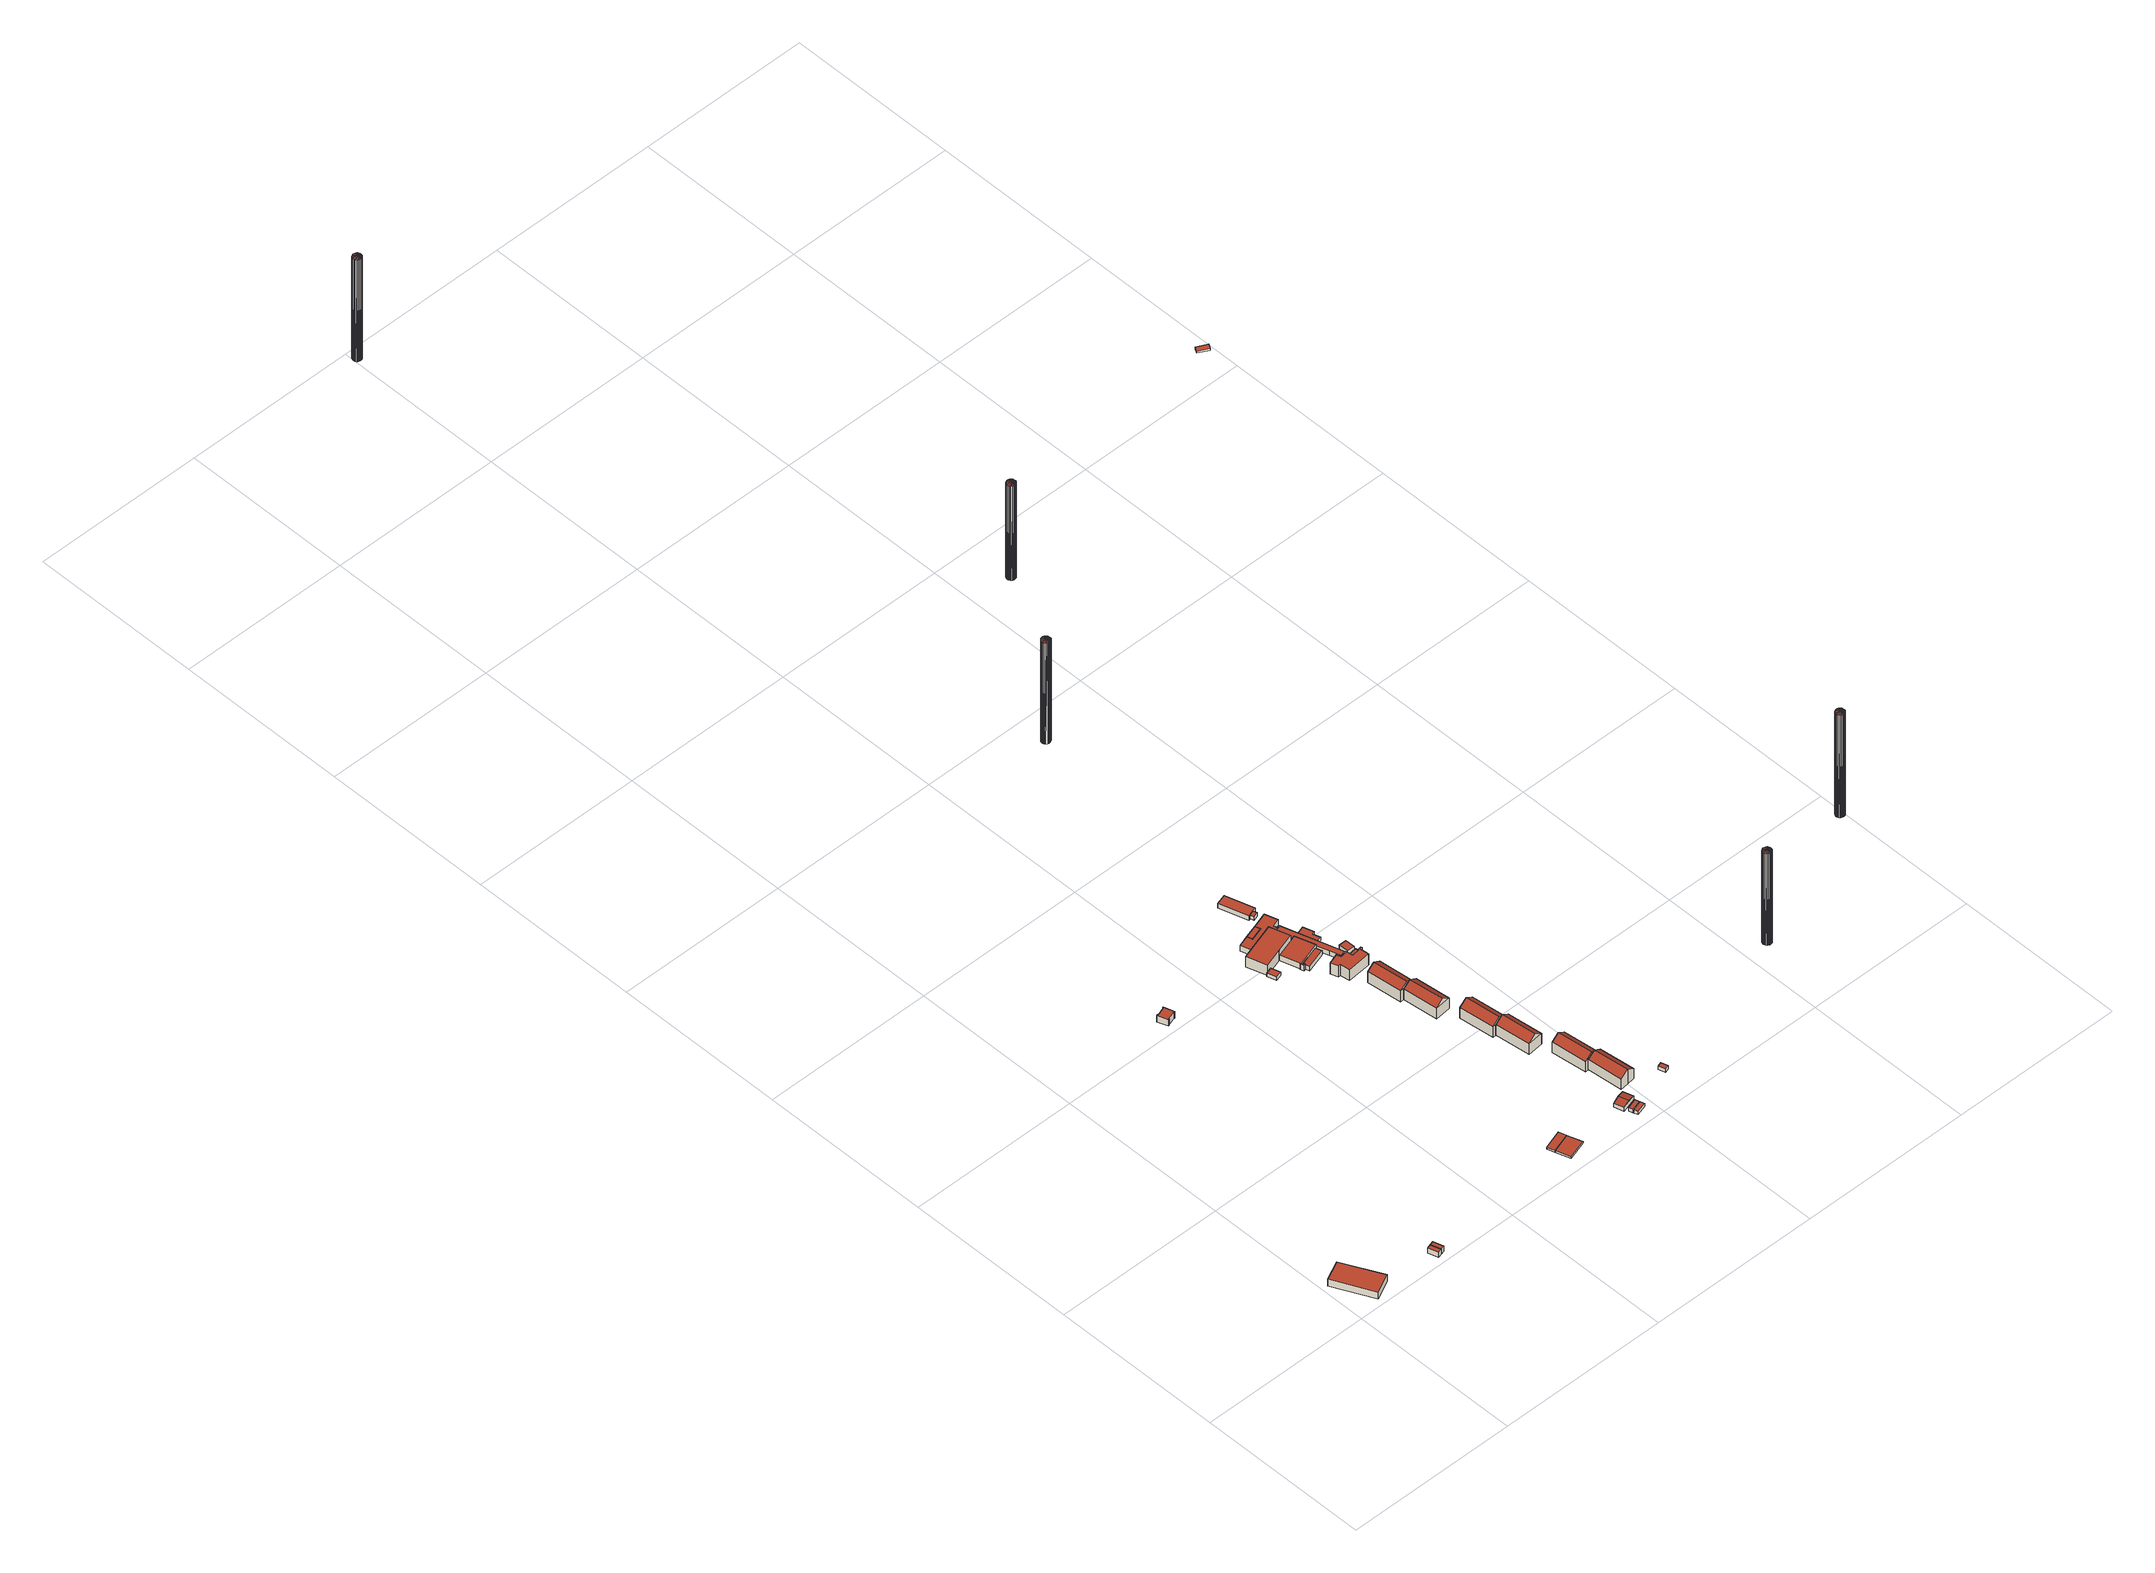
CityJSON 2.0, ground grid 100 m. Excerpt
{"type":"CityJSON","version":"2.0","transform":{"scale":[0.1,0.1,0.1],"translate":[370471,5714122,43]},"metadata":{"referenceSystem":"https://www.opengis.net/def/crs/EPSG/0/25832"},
"CityObjects":{
"building1":{"type":"Building","attributes":{"Geometrietyp2DReferenz":"3000","Gemeindeschluessel":"05513000","function":"31001_2623","roofType":"1000","measuredHeight":4.61},"address":[{"country":"Germany","locality":"Gelsenkirchen","thoroughfareNumber":"30","thoroughfareName":"Wiedehopfstraße"}],"geometry":[{"type":"Solid","lod":"2","boundaries":[[[[0,1,2,3]],[[4,5,1,0]],[[6,7,5,4]],[[3,2,7,6]],[[4,0,3,6]],[[1,5,7,2]]]],"semantics":{"surfaces":[{"type":"WallSurface"},{"type":"RoofSurface"},{"type":"GroundSurface"}],"values":[[0,0,0,0,1,2]]}}]},
"building2":{"type":"Building","attributes":{"Geometrietyp2DReferenz":"3000","Gemeindeschluessel":"05513000","function":"31001_2623","roofType":"1000","measuredHeight":3.5},"address":[{"country":"Germany","locality":"Gelsenkirchen","thoroughfareNumber":"30","thoroughfareName":"Wiedehopfstraße"}],"geometry":[{"type":"Solid","lod":"2","boundaries":[[[[8,9,10,11]],[[12,13,9,8]],[[14,15,13,12]],[[11,10,15,14]],[[12,8,11,14]],[[9,13,15,10]]]],"semantics":{"surfaces":[{"type":"WallSurface"},{"type":"RoofSurface"},{"type":"GroundSurface"}],"values":[[0,0,0,0,1,2]]}}]},
"building3":{"type":"Building","attributes":{"Geometrietyp2DReferenz":"3000","Gemeindeschluessel":"05513000","function":"31001_2623","roofType":"1000","measuredHeight":3.66},"address":[{"country":"Germany","locality":"Gelsenkirchen","thoroughfareNumber":"30","thoroughfareName":"Wiedehopfstraße"}],"geometry":[{"type":"Solid","lod":"2","boundaries":[[[[16,17,18,19]],[[8,20,17,16]],[[11,21,20,8]],[[19,18,21,11]],[[8,16,19,11]],[[17,20,21,18]]]],"semantics":{"surfaces":[{"type":"WallSurface"},{"type":"RoofSurface"},{"type":"GroundSurface"}],"values":[[0,0,0,0,1,2]]}}]},
"building4":{"type":"Building","attributes":{"Geometrietyp2DReferenz":"3000","Gemeindeschluessel":"05513000","function":"31001_2523","roofType":"1000","measuredHeight":4.28},"address":[{"country":"Germany","locality":"Gelsenkirchen","thoroughfareNumber":"30","thoroughfareName":"Wiedehopfstraße"}],"geometry":[{"type":"Solid","lod":"2","boundaries":[[[[22,23,24,25]],[[26,27,23,22]],[[28,29,27,26]],[[30,31,29,28]],[[32,33,31,30]],[[34,35,33,32]],[[36,37,35,34]],[[38,39,37,36]],[[40,41,39,38]],[[42,43,41,40]],[[44,45,43,42]],[[46,47,45,44]],[[25,24,47,46]],[[44,42,40,38,36,34,32,30,28,26,22,25,46]],[[23,27,29,31,33,35,37,39,41,43,45,47,24]]]],"semantics":{"surfaces":[{"type":"WallSurface"},{"type":"RoofSurface"},{"type":"GroundSurface"}],"values":[[0,0,0,0,0,0,0,0,0,0,0,0,0,1,2]]}}]},
"building5":{"type":"Building","attributes":{"Geometrietyp2DReferenz":"3000","Gemeindeschluessel":"05513000","function":"51009_1610","roofType":"9999","measuredHeight":1.16},"geometry":[{"type":"Solid","lod":"2","boundaries":[[[[48,49,50,51]],[[49,52,53,50]],[[48,54,52,49]],[[51,55,54,48]],[[50,53,55,51]],[[52,54,55,53]]]],"semantics":{"surfaces":[{"type":"RoofSurface"},{"type":"WallSurface"},{"type":"GroundSurface"}],"values":[[0,1,1,1,1,2]]}}]},
"building6":{"type":"Building","attributes":{"Geometrietyp2DReferenz":"3000","Gemeindeschluessel":"05513000","function":"31001_2520","roofType":"1000","measuredHeight":1.16},"address":[{"country":"Germany","locality":"Gelsenkirchen","thoroughfareNumber":"30","thoroughfareName":"Wiedehopfstraße"}],"geometry":[{"type":"Solid","lod":"2","boundaries":[[[[56,57,52,49]],[[58,59,57,56]],[[48,54,59,58]],[[49,52,54,48]],[[58,56,49,48]],[[57,59,54,52]]]],"semantics":{"surfaces":[{"type":"WallSurface"},{"type":"RoofSurface"},{"type":"GroundSurface"}],"values":[[0,0,0,0,1,2]]}}]},
"building7":{"type":"Building","attributes":{"Geometrietyp2DReferenz":"3000","Gemeindeschluessel":"05513000","function":"51009_1610","roofType":"1000","measuredHeight":2.36},"geometry":[{"type":"Solid","lod":"2","boundaries":[[[[60,61,62,63]],[[64,65,61,60]],[[66,67,65,64]],[[63,62,67,66]],[[64,60,63,66]],[[61,65,67,62]]]],"semantics":{"surfaces":[{"type":"WallSurface"},{"type":"RoofSurface"},{"type":"GroundSurface"}],"values":[[0,0,0,0,1,2]]}}]},
"building8":{"type":"Building","attributes":{"Geometrietyp2DReferenz":"3000","Gemeindeschluessel":"05513000","function":"31001_2463","roofType":"1000","measuredHeight":2.21,"storeysAboveGround":1},"address":[{"country":"Germany","locality":"Gelsenkirchen","thoroughfareNumber":"31","thoroughfareName":"Wiedehopfstraße"}],"geometry":[{"type":"Solid","lod":"2","boundaries":[[[[68,69,70,71]],[[72,73,69,68]],[[74,75,73,72]],[[71,70,75,74]],[[72,68,71,74]],[[69,73,75,70]]]],"semantics":{"surfaces":[{"type":"WallSurface"},{"type":"RoofSurface"},{"type":"GroundSurface"}],"values":[[0,0,0,0,1,2]]}}]},
"building9":{"type":"Building","attributes":{"Geometrietyp2DReferenz":"3000","Gemeindeschluessel":"05513000","function":"31001_2463","roofType":"1000","measuredHeight":2.26,"storeysAboveGround":1},"address":[{"country":"Germany","locality":"Gelsenkirchen","thoroughfareNumber":"31","thoroughfareName":"Wiedehopfstraße"}],"geometry":[{"type":"Solid","lod":"2","boundaries":[[[[76,77,69,68]],[[78,79,77,76]],[[72,73,79,78]],[[68,69,73,72]],[[78,76,68,72]],[[77,79,73,69]]]],"semantics":{"surfaces":[{"type":"WallSurface"},{"type":"RoofSurface"},{"type":"GroundSurface"}],"values":[[0,0,0,0,1,2]]}}]},
"building10":{"type":"Building","attributes":{"Geometrietyp2DReferenz":"3000","Gemeindeschluessel":"05513000","function":"31001_2463","roofType":"3100","measuredHeight":3.28,"storeysAboveGround":1},"address":[{"country":"Germany","locality":"Gelsenkirchen","thoroughfareNumber":"29","thoroughfareName":"Wiedehopfstraße"}],"geometry":[{"type":"Solid","lod":"2","boundaries":[[[[80,81,82,83]],[[84,85,81,80]],[[86,87,85,84]],[[83,82,87,86]],[[80,88,84]],[[86,89,83]],[[83,89,88,80]],[[84,88,89,86]],[[81,85,87,82]]]],"semantics":{"surfaces":[{"type":"WallSurface"},{"type":"RoofSurface"},{"type":"GroundSurface"}],"values":[[0,0,0,0,0,0,1,1,2]]}}]},
"building11":{"type":"Building","attributes":{"Geometrietyp2DReferenz":"3000","Gemeindeschluessel":"05513000","function":"31001_1120","roofType":"1000","measuredHeight":6.97,"storeysAboveGround":2},"address":[{"country":"Germany","locality":"Gelsenkirchen","thoroughfareNumber":"17","thoroughfareName":"Wiedehopfstraße"}],"geometry":[{"type":"Solid","lod":"2","boundaries":[[[[90,91,92,93]],[[94,95,91,90]],[[96,97,95,94]],[[98,99,97,96]],[[100,101,99,98]],[[102,103,101,100]],[[93,92,103,102]],[[100,98,96,94,90,93,102]],[[91,95,97,99,101,103,92]]]],"semantics":{"surfaces":[{"type":"WallSurface"},{"type":"RoofSurface"},{"type":"GroundSurface"}],"values":[[0,0,0,0,0,0,0,1,2]]}}]},
"building12":{"type":"Building","attributes":{"Geometrietyp2DReferenz":"3000","Gemeindeschluessel":"05513000","function":"31001_2081","roofType":"1000","measuredHeight":3.67},"address":[{"country":"Germany","locality":"Gelsenkirchen","thoroughfareNumber":"17","thoroughfareName":"Wiedehopfstraße"}],"geometry":[{"type":"Solid","lod":"2","boundaries":[[[[104,105,106,107]],[[108,109,105,104]],[[110,111,109,108]],[[112,113,111,110]],[[114,115,113,112]],[[116,117,115,114]],[[118,119,117,116]],[[120,121,119,118]],[[122,123,121,120]],[[124,125,123,122]],[[107,106,125,124]],[[122,120,118,116,114,112,110,108,104,107,124]],[[105,109,111,113,115,117,119,121,123,125,106]]]],"semantics":{"surfaces":[{"type":"WallSurface"},{"type":"RoofSurface"},{"type":"GroundSurface"}],"values":[[0,0,0,0,0,0,0,0,0,0,0,1,2]]}}]},
"building13":{"type":"Building","attributes":{"Geometrietyp2DReferenz":"3000","Gemeindeschluessel":"05513000","function":"51009_1610","roofType":"1000","measuredHeight":2.83},"geometry":[{"type":"Solid","lod":"2","boundaries":[[[[126,127,128,129]],[[130,131,127,126]],[[132,133,131,130]],[[129,128,133,132]],[[130,126,129,132]],[[127,131,133,128]]]],"semantics":{"surfaces":[{"type":"WallSurface"},{"type":"RoofSurface"},{"type":"GroundSurface"}],"values":[[0,0,0,0,1,2]]}}]},
"building14":{"type":"Building","attributes":{"Geometrietyp2DReferenz":"3000","Gemeindeschluessel":"05513000","function":"51009_1610","roofType":"1000","measuredHeight":3.85},"geometry":[{"type":"Solid","lod":"2","boundaries":[[[[134,135,136,137]],[[138,139,135,134]],[[140,141,139,138]],[[137,136,141,140]],[[138,134,137,140]],[[135,139,141,136]]]],"semantics":{"surfaces":[{"type":"WallSurface"},{"type":"RoofSurface"},{"type":"GroundSurface"}],"values":[[0,0,0,0,1,2]]}}]},
"building15":{"type":"Building","attributes":{"Geometrietyp2DReferenz":"3000","Gemeindeschluessel":"05513000","function":"31001_2081","roofType":"1000","measuredHeight":3.82},"address":[{"country":"Germany","locality":"Gelsenkirchen","thoroughfareNumber":"17","thoroughfareName":"Wiedehopfstraße"}],"geometry":[{"type":"Solid","lod":"2","boundaries":[[[[142,143,144,140]],[[145,146,143,142]],[[147,148,146,145]],[[149,150,148,147]],[[151,152,150,149]],[[153,154,152,151]],[[155,156,154,153]],[[157,158,156,155]],[[159,160,158,157]],[[161,162,160,159]],[[163,164,162,161]],[[140,144,164,163]],[[161,159,157,155,153,151,149,147,145,142,140,163]],[[143,146,148,150,152,154,156,158,160,162,164,144]]]],"semantics":{"surfaces":[{"type":"WallSurface"},{"type":"RoofSurface"},{"type":"GroundSurface"}],"values":[[0,0,0,0,0,0,0,0,0,0,0,0,1,2]]}}]},
"building16":{"type":"Building","attributes":{"Geometrietyp2DReferenz":"3000","Gemeindeschluessel":"05513000","function":"31001_1010","roofType":"3100","measuredHeight":10.17,"storeysAboveGround":2},"address":[{"country":"Germany","locality":"Gelsenkirchen","thoroughfareNumber":"21","thoroughfareName":"Wiedehopfstraße"}],"geometry":[{"type":"Solid","lod":"2","boundaries":[[[[165,166,167,168]],[[169,170,166,165]],[[171,172,170,169]],[[168,167,172,171]],[[165,173,169]],[[171,174,168]],[[168,174,173,165]],[[169,173,174,171]],[[166,170,172,167]]]],"semantics":{"surfaces":[{"type":"WallSurface"},{"type":"RoofSurface"},{"type":"GroundSurface"}],"values":[[0,0,0,0,0,0,1,1,2]]}}]},
"building17":{"type":"Building","attributes":{"Geometrietyp2DReferenz":"3000","Gemeindeschluessel":"05513000","function":"31001_1010","roofType":"3100","measuredHeight":10.19,"storeysAboveGround":2},"address":[{"country":"Germany","locality":"Gelsenkirchen","thoroughfareNumber":"25","thoroughfareName":"Wiedehopfstraße"}],"geometry":[{"type":"Solid","lod":"2","boundaries":[[[[175,176,177,178]],[[179,180,176,175]],[[181,182,180,179]],[[178,177,182,181]],[[175,183,179]],[[181,184,178]],[[178,184,183,175]],[[179,183,184,181]],[[176,180,182,177]]]],"semantics":{"surfaces":[{"type":"WallSurface"},{"type":"RoofSurface"},{"type":"GroundSurface"}],"values":[[0,0,0,0,0,0,1,1,2]]}}]},
"building18":{"type":"Building","attributes":{"Geometrietyp2DReferenz":"3000","Gemeindeschluessel":"05513000","function":"31001_1010","roofType":"3100","measuredHeight":9.7,"storeysAboveGround":2},"address":[{"country":"Germany","locality":"Gelsenkirchen","thoroughfareNumber":"29","thoroughfareName":"Wiedehopfstraße"}],"geometry":[{"type":"Solid","lod":"2","boundaries":[[[[185,186,187,188]],[[189,190,186,185]],[[191,192,190,189]],[[193,194,192,191]],[[195,196,194,193]],[[197,198,196,195]],[[188,187,198,197]],[[189,185,188,191]],[[197,195,193,191,188]],[[186,190,192,194,196,198,187]]]],"semantics":{"surfaces":[{"type":"WallSurface"},{"type":"RoofSurface"},{"type":"GroundSurface"}],"values":[[0,0,0,0,0,0,0,1,1,2]]}}]},
"building19":{"type":"Building","attributes":{"Geometrietyp2DReferenz":"3000","Gemeindeschluessel":"05513000","function":"31001_1010","roofType":"3100","measuredHeight":10.22,"storeysAboveGround":2},"address":[{"country":"Germany","locality":"Gelsenkirchen","thoroughfareNumber":"19","thoroughfareName":"Wiedehopfstraße"}],"geometry":[{"type":"Solid","lod":"2","boundaries":[[[[199,200,201,202]],[[203,204,200,199]],[[205,206,204,203]],[[202,201,206,205]],[[199,207,203]],[[205,208,202]],[[202,208,207,199]],[[203,207,208,205]],[[200,204,206,201]]]],"semantics":{"surfaces":[{"type":"WallSurface"},{"type":"RoofSurface"},{"type":"GroundSurface"}],"values":[[0,0,0,0,0,0,1,1,2]]}}]},
"building20":{"type":"Building","attributes":{"Gemeindeschluessel":"05513000","Geometrietyp2DReferenz":"3000","function":"31001_1010"},"address":[{"country":"Germany","locality":"Gelsenkirchen","thoroughfareNumber":"17a","thoroughfareName":"Wiedehopfstraße"}],"children":["building20-1","building20-2"]},
"building20-1":{"type":"BuildingPart","attributes":{"roofType":"1000","measuredHeight":7.43,"storeysAboveGround":2},"parents":["building20"],"geometry":[{"type":"MultiSurface","lod":"2","boundaries":[[[209,210,211,212]],[[213,214,210,209]],[[215,216,214,213]],[[217,218,216,215]],[[219,220,218,217]],[[221,222,223,224]],[[225,226,222,221]],[[227,228,226,225]],[[229,230,228,227]],[[212,211,230,229]],[[227,225,221,224,231,232,233,219,217,215,213,209,212,229]],[[210,214,216,218,220,234,235,236,223,222,226,228,230,211]],[[237,238,234,220]],[[219,233,239,240]],[[240,239,238,237]],[[238,241,235,234]],[[233,232,242,239]],[[239,242,241,238]],[[241,243,236,235]],[[232,231,244,242]],[[243,241,242,244]],[[243,245,223,236]],[[231,224,246,244]],[[244,246,245,243]]],"semantics":{"surfaces":[{"type":"WallSurface"},{"type":"RoofSurface"},{"type":"GroundSurface"},{"type":"ClosureSurface"}],"values":[0,0,0,0,0,0,0,0,0,0,1,2,0,0,3,0,0,3,0,0,3,0,0,3]}}]},
"building20-2":{"type":"BuildingPart","attributes":{"roofType":"1000","measuredHeight":4.11,"storeysAboveGround":2},"address":[{"country":"Germany","locality":"Gelsenkirchen","thoroughfareNumber":"17a","thoroughfareName":"Wiedehopfstraße"}],"parents":["building20"],"geometry":[{"type":"Solid","lod":"2","boundaries":[[[[246,245,247,248]],[[248,247,237,240]],[[239,242,244,246,248,240]],[[245,243,241,238,237,247]],[[246,244,243,245]],[[244,242,241,243]],[[242,239,238,241]],[[239,240,237,238]]]],"semantics":{"surfaces":[{"type":"WallSurface"},{"type":"RoofSurface"},{"type":"GroundSurface"},{"type":"ClosureSurface"}],"values":[[0,0,1,2,3,3,3,3]]}}]},
"building21":{"type":"Building","attributes":{"Geometrietyp2DReferenz":"3000","Gemeindeschluessel":"05513000","function":"31001_1010","roofType":"3100","measuredHeight":10.19,"storeysAboveGround":2},"address":[{"country":"Germany","locality":"Gelsenkirchen","thoroughfareNumber":"23","thoroughfareName":"Wiedehopfstraße"}],"geometry":[{"type":"Solid","lod":"2","boundaries":[[[[249,250,251,252]],[[253,254,250,249]],[[255,256,254,253]],[[252,251,256,255]],[[249,257,253]],[[255,258,252]],[[252,258,257,249]],[[253,257,258,255]],[[250,254,256,251]]]],"semantics":{"surfaces":[{"type":"WallSurface"},{"type":"RoofSurface"},{"type":"GroundSurface"}],"values":[[0,0,0,0,0,0,1,1,2]]}}]},
"building22":{"type":"Building","attributes":{"Geometrietyp2DReferenz":"3000","Gemeindeschluessel":"05513000","function":"31001_1010","roofType":"3100","measuredHeight":9.9,"storeysAboveGround":2},"address":[{"country":"Germany","locality":"Gelsenkirchen","thoroughfareNumber":"27","thoroughfareName":"Wiedehopfstraße"}],"geometry":[{"type":"Solid","lod":"2","boundaries":[[[[259,260,261,262]],[[263,264,260,259]],[[265,266,264,263]],[[267,268,266,265]],[[269,270,268,267]],[[271,272,270,269]],[[262,261,272,271]],[[265,263,259,262,267]],[[271,269,267,262]],[[260,264,266,268,270,272,261]]]],"semantics":{"surfaces":[{"type":"WallSurface"},{"type":"RoofSurface"},{"type":"GroundSurface"}],"values":[[0,0,0,0,0,0,0,1,1,2]]}}]},
"building23":{"type":"Building","attributes":{"Geometrietyp2DReferenz":"3000","Gemeindeschluessel":"05513000","function":"31001_2093","roofType":"1000","measuredHeight":3.02},"address":[{"country":"Germany","locality":"Gelsenkirchen","thoroughfareNumber":"17","thoroughfareName":"Wiedehopfstraße"}],"geometry":[{"type":"Solid","lod":"2","boundaries":[[[[273,274,275,276]],[[277,278,274,273]],[[279,280,278,277]],[[281,282,280,279]],[[283,284,282,281]],[[285,286,284,283]],[[287,97,286,285]],[[288,95,97,287]],[[276,275,95,288]],[[287,285,283,281,279,277,273,276,288]],[[274,278,280,282,284,286,97,95,275]]]],"semantics":{"surfaces":[{"type":"WallSurface"},{"type":"RoofSurface"},{"type":"GroundSurface"}],"values":[[0,0,0,0,0,0,0,0,0,1,2]]}}]},
"building24":{"type":"Building","attributes":{"Geometrietyp2DReferenz":"3000","Gemeindeschluessel":"05513000","function":"31001_2140","roofType":"1000","measuredHeight":2.5},"address":[{"country":"Germany","locality":"Gelsenkirchen","thoroughfareNumber":"17","thoroughfareName":"Wiedehopfstraße"}],"geometry":[{"type":"Solid","lod":"2","boundaries":[[[[289,290,291,292]],[[293,294,290,289]],[[295,296,294,293]],[[292,291,296,295]],[[293,289,292,295]],[[290,294,296,291]]]],"semantics":{"surfaces":[{"type":"WallSurface"},{"type":"RoofSurface"},{"type":"GroundSurface"}],"values":[[0,0,0,0,1,2]]}}]},
"building25":{"type":"Building","attributes":{"Geometrietyp2DReferenz":"3000","Gemeindeschluessel":"05513000","function":"51009_1610","roofType":"1000","measuredHeight":2.44},"geometry":[{"type":"Solid","lod":"2","boundaries":[[[[297,298,299,300]],[[301,302,298,297]],[[303,304,302,301]],[[305,306,304,303]],[[307,308,306,305]],[[300,299,308,307]],[[305,303,301,297,300,307]],[[298,302,304,306,308,299]]]],"semantics":{"surfaces":[{"type":"WallSurface"},{"type":"RoofSurface"},{"type":"GroundSurface"}],"values":[[0,0,0,0,0,0,1,2]]}}]},
"building26":{"type":"Building","attributes":{"Geometrietyp2DReferenz":"3000","Gemeindeschluessel":"05513000","function":"31001_2463","roofType":"1000","measuredHeight":3.2},"address":[{"country":"Germany","locality":"Gelsenkirchen","thoroughfareNumber":"17","thoroughfareName":"Wiedehopfstraße"}],"geometry":[{"type":"Solid","lod":"2","boundaries":[[[[309,310,311,312]],[[292,313,310,309]],[[295,314,313,292]],[[315,316,314,295]],[[317,318,316,315]],[[312,311,318,317]],[[315,295,292,309,312,317]],[[310,313,314,316,318,311]]]],"semantics":{"surfaces":[{"type":"WallSurface"},{"type":"RoofSurface"},{"type":"GroundSurface"}],"values":[[0,0,0,0,0,0,1,2]]}}]},
"building27":{"type":"Building","attributes":{"Geometrietyp2DReferenz":"3000","Gemeindeschluessel":"05513000","function":"51009_1610","roofType":"1000","measuredHeight":2.52},"geometry":[{"type":"Solid","lod":"2","boundaries":[[[[319,320,321,322]],[[323,324,320,319]],[[325,326,324,323]],[[322,321,326,325]],[[323,319,322,325]],[[320,324,326,321]]]],"semantics":{"surfaces":[{"type":"WallSurface"},{"type":"RoofSurface"},{"type":"GroundSurface"}],"values":[[0,0,0,0,1,2]]}}]},
"building28":{"type":"Building","attributes":{"Geometrietyp2DReferenz":"3000","Gemeindeschluessel":"05513000","function":"31001_1313","roofType":"1000","measuredHeight":2.38,"storeysAboveGround":1},"address":[{"country":"Germany","locality":"Gelsenkirchen","thoroughfareNumber":"31","thoroughfareName":"Wiedehopfstraße"}],"geometry":[{"type":"Solid","lod":"2","boundaries":[[[[327,328,329,330]],[[331,332,328,327]],[[333,334,332,331]],[[330,329,334,333]],[[331,327,330,333]],[[328,332,334,329]]]],"semantics":{"surfaces":[{"type":"WallSurface"},{"type":"RoofSurface"},{"type":"GroundSurface"}],"values":[[0,0,0,0,1,2]]}}]},
"building29":{"type":"Building","attributes":{"Geometrietyp2DReferenz":"1000","Gemeindeschluessel":"05513000","function":"51002_1251","roofType":"1000","measuredHeight":68.11},"geometry":[{"type":"Solid","lod":"2","boundaries":[[[[335,336,337]],[[338,339,340]],[[339,335,340]],[[341,342,338]],[[342,339,338]],[[343,344,341]],[[344,342,341]],[[345,346,343]],[[346,344,343]],[[347,348,345]],[[348,346,345]],[[349,350,347]],[[350,348,347]],[[351,352,349]],[[352,350,349]],[[353,354,351]],[[354,352,351]],[[355,356,353]],[[356,354,353]],[[357,358,355]],[[358,356,355]],[[359,360,357]],[[360,358,357]],[[361,362,359]],[[362,360,359]],[[363,364,361]],[[364,362,361]],[[365,366,363]],[[366,364,363]],[[367,368,365]],[[368,366,365]],[[369,370,367]],[[370,368,367]],[[371,372,369]],[[372,370,369]],[[373,374,371]],[[374,372,371]],[[337,336,373]],[[336,374,373]],[[340,335,337]],[[358,360,356]],[[360,362,356]],[[362,364,356]],[[364,366,356]],[[366,368,356]],[[368,370,356]],[[370,372,356]],[[372,374,356]],[[374,336,356]],[[336,335,356]],[[335,339,356]],[[339,342,356]],[[342,344,356]],[[344,346,356]],[[346,348,356]],[[348,350,356]],[[350,352,356]],[[352,354,356]],[[359,357,361]],[[357,355,361]],[[355,353,361]],[[353,351,361]],[[351,349,361]],[[349,347,361]],[[347,345,361]],[[345,343,361]],[[343,341,361]],[[341,338,361]],[[338,340,361]],[[340,337,361]],[[337,373,361]],[[373,371,361]],[[371,369,361]],[[369,367,361]],[[367,365,361]],[[365,363,361]]]],"semantics":{"surfaces":[{"type":"WallSurface"},{"type":"GroundSurface"},{"type":"RoofSurface"}],"values":[[0,0,0,0,0,0,0,0,0,0,0,0,0,0,0,0,0,0,0,0,0,0,0,0,0,0,0,0,0,0,0,0,0,0,0,0,0,0,0,0,1,1,1,1,1,1,1,1,1,1,1,1,1,1,1,1,1,1,2,2,2,2,2,2,2,2,2,2,2,2,2,2,2,2,2,2]]}}]},
"building30":{"type":"Building","attributes":{"Geometrietyp2DReferenz":"1000","Gemeindeschluessel":"05513000","function":"51002_1251","roofType":"1000","measuredHeight":61.65},"geometry":[{"type":"Solid","lod":"2","boundaries":[[[[375,376,377]],[[376,378,377]],[[379,380,375]],[[380,376,375]],[[381,382,379]],[[382,380,379]],[[383,384,381]],[[384,382,381]],[[385,386,383]],[[386,384,383]],[[387,388,385]],[[388,386,385]],[[389,390,387]],[[390,388,387]],[[391,392,389]],[[392,390,389]],[[393,394,391]],[[394,392,391]],[[395,396,393]],[[396,394,393]],[[397,398,395]],[[398,396,395]],[[399,400,397]],[[400,398,397]],[[401,402,399]],[[402,400,399]],[[403,404,401]],[[404,402,401]],[[405,406,403]],[[407,408,409]],[[406,404,403]],[[409,410,405]],[[410,406,405]],[[408,410,409]],[[411,412,407]],[[412,408,407]],[[413,414,411]],[[414,412,411]],[[377,378,413]],[[378,414,413]],[[378,376,414]],[[376,380,414]],[[380,382,414]],[[382,384,414]],[[384,386,414]],[[386,388,414]],[[388,390,414]],[[390,392,414]],[[392,394,414]],[[394,396,414]],[[396,398,414]],[[398,400,414]],[[400,402,414]],[[402,404,414]],[[404,406,414]],[[406,410,414]],[[410,408,414]],[[408,412,414]],[[375,377,379]],[[377,413,379]],[[413,411,379]],[[411,407,379]],[[407,409,379]],[[409,405,379]],[[405,403,379]],[[403,401,379]],[[401,399,379]],[[399,397,379]],[[397,395,379]],[[395,393,379]],[[393,391,379]],[[391,389,379]],[[389,387,379]],[[387,385,379]],[[385,383,379]],[[383,381,379]]]],"semantics":{"surfaces":[{"type":"WallSurface"},{"type":"GroundSurface"},{"type":"RoofSurface"}],"values":[[0,0,0,0,0,0,0,0,0,0,0,0,0,0,0,0,0,0,0,0,0,0,0,0,0,0,0,0,0,0,0,0,0,0,0,0,0,0,0,0,1,1,1,1,1,1,1,1,1,1,1,1,1,1,1,1,1,1,2,2,2,2,2,2,2,2,2,2,2,2,2,2,2,2,2,2]]}}]},
"building31":{"type":"Building","attributes":{"Geometrietyp2DReferenz":"1000","Gemeindeschluessel":"05513000","function":"51002_1251","roofType":"1000","measuredHeight":68.72},"geometry":[{"type":"Solid","lod":"2","boundaries":[[[[415,416,417]],[[416,418,417]],[[419,420,415]],[[420,416,415]],[[421,422,419]],[[422,420,419]],[[423,424,421]],[[424,422,421]],[[425,426,423]],[[426,424,423]],[[427,428,425]],[[428,426,425]],[[429,430,427]],[[430,428,427]],[[431,432,429]],[[432,430,429]],[[433,434,431]],[[434,432,431]],[[435,436,433]],[[436,434,433]],[[437,438,435]],[[438,436,435]],[[439,440,437]],[[440,438,437]],[[441,442,439]],[[442,440,439]],[[443,444,441]],[[444,442,441]],[[445,446,443]],[[446,444,443]],[[447,448,445]],[[448,446,445]],[[449,450,447]],[[450,448,447]],[[451,452,449]],[[417,418,453]],[[452,450,449]],[[453,454,451]],[[454,452,451]],[[418,454,453]],[[418,416,454]],[[416,420,454]],[[420,422,454]],[[422,424,454]],[[424,426,454]],[[426,428,454]],[[428,430,454]],[[430,432,454]],[[432,434,454]],[[434,436,454]],[[436,438,454]],[[438,440,454]],[[440,442,454]],[[442,444,454]],[[444,446,454]],[[446,448,454]],[[448,450,454]],[[450,452,454]],[[415,417,419]],[[417,453,419]],[[453,451,419]],[[451,449,419]],[[449,447,419]],[[447,445,419]],[[445,443,419]],[[443,441,419]],[[441,439,419]],[[439,437,419]],[[437,435,419]],[[435,433,419]],[[433,431,419]],[[431,429,419]],[[429,427,419]],[[427,425,419]],[[425,423,419]],[[423,421,419]]]],"semantics":{"surfaces":[{"type":"WallSurface"},{"type":"GroundSurface"},{"type":"RoofSurface"}],"values":[[0,0,0,0,0,0,0,0,0,0,0,0,0,0,0,0,0,0,0,0,0,0,0,0,0,0,0,0,0,0,0,0,0,0,0,0,0,0,0,0,1,1,1,1,1,1,1,1,1,1,1,1,1,1,1,1,1,1,2,2,2,2,2,2,2,2,2,2,2,2,2,2,2,2,2,2]]}}]},
"building32":{"type":"Building","attributes":{"Geometrietyp2DReferenz":"1000","Gemeindeschluessel":"05513000","function":"51002_1251","roofType":"1000","measuredHeight":63.54},"geometry":[{"type":"Solid","lod":"2","boundaries":[[[[455,456,457]],[[456,458,457]],[[459,460,455]],[[460,456,455]],[[461,462,459]],[[462,460,459]],[[463,464,461]],[[464,462,461]],[[465,466,463]],[[466,464,463]],[[467,468,465]],[[468,466,465]],[[469,470,467]],[[470,468,467]],[[471,472,469]],[[472,470,469]],[[473,474,471]],[[474,472,471]],[[475,476,473]],[[476,474,473]],[[477,478,475]],[[478,476,475]],[[479,480,477]],[[480,478,477]],[[481,482,479]],[[482,480,479]],[[483,484,481]],[[484,482,481]],[[485,486,483]],[[486,484,483]],[[487,488,485]],[[488,486,485]],[[489,490,487]],[[490,488,487]],[[491,492,493]],[[493,492,489]],[[492,490,489]],[[494,491,493]],[[457,458,494]],[[458,491,494]],[[458,456,491]],[[456,460,491]],[[460,462,491]],[[462,464,491]],[[464,466,491]],[[466,468,491]],[[468,470,491]],[[470,472,491]],[[472,474,491]],[[474,476,491]],[[476,478,491]],[[478,480,491]],[[480,482,491]],[[482,484,491]],[[484,486,491]],[[486,488,491]],[[488,490,491]],[[490,492,491]],[[455,457,459]],[[457,494,459]],[[494,493,459]],[[493,489,459]],[[489,487,459]],[[487,485,459]],[[485,483,459]],[[483,481,459]],[[481,479,459]],[[479,477,459]],[[477,475,459]],[[475,473,459]],[[473,471,459]],[[471,469,459]],[[469,467,459]],[[467,465,459]],[[465,463,459]],[[463,461,459]]]],"semantics":{"surfaces":[{"type":"WallSurface"},{"type":"GroundSurface"},{"type":"RoofSurface"}],"values":[[0,0,0,0,0,0,0,0,0,0,0,0,0,0,0,0,0,0,0,0,0,0,0,0,0,0,0,0,0,0,0,0,0,0,0,0,0,0,0,0,1,1,1,1,1,1,1,1,1,1,1,1,1,1,1,1,1,1,2,2,2,2,2,2,2,2,2,2,2,2,2,2,2,2,2,2]]}}]},
"building33":{"type":"Building","attributes":{"Geometrietyp2DReferenz":"1000","Gemeindeschluessel":"05513000","function":"51002_1251","roofType":"1000","measuredHeight":69.28},"geometry":[{"type":"Solid","lod":"2","boundaries":[[[[495,496,497]],[[496,498,497]],[[499,500,495]],[[500,496,495]],[[501,502,499]],[[502,500,499]],[[503,504,501]],[[504,502,501]],[[505,506,503]],[[506,504,503]],[[507,508,505]],[[508,506,505]],[[509,510,507]],[[510,508,507]],[[511,512,509]],[[512,510,509]],[[513,514,511]],[[514,512,511]],[[515,516,513]],[[516,514,513]],[[517,518,515]],[[518,516,515]],[[519,520,517]],[[520,518,517]],[[521,522,519]],[[522,520,519]],[[523,524,521]],[[524,522,521]],[[525,526,523]],[[526,524,523]],[[527,528,525]],[[528,526,525]],[[529,530,527]],[[530,528,527]],[[531,532,529]],[[532,530,529]],[[533,534,531]],[[534,532,531]],[[497,498,533]],[[498,534,533]],[[498,496,534]],[[496,500,534]],[[500,502,534]],[[502,504,534]],[[504,506,534]],[[506,508,534]],[[508,510,534]],[[510,512,534]],[[512,514,534]],[[514,516,534]],[[516,518,534]],[[518,520,534]],[[520,522,534]],[[522,524,534]],[[524,526,534]],[[526,528,534]],[[528,530,534]],[[530,532,534]],[[495,497,499]],[[497,533,499]],[[533,531,499]],[[531,529,499]],[[529,527,499]],[[527,525,499]],[[525,523,499]],[[523,521,499]],[[521,519,499]],[[519,517,499]],[[517,515,499]],[[515,513,499]],[[513,511,499]],[[511,509,499]],[[509,507,499]],[[507,505,499]],[[505,503,499]],[[503,501,499]]]],"semantics":{"surfaces":[{"type":"WallSurface"},{"type":"GroundSurface"},{"type":"RoofSurface"}],"values":[[0,0,0,0,0,0,0,0,0,0,0,0,0,0,0,0,0,0,0,0,0,0,0,0,0,0,0,0,0,0,0,0,0,0,0,0,0,0,0,0,1,1,1,1,1,1,1,1,1,1,1,1,1,1,1,1,1,1,2,2,2,2,2,2,2,2,2,2,2,2,2,2,2,2,2,2]]}}]},
"building34":{"type":"Building","attributes":{"Geometrietyp2DReferenz":"3000","Gemeindeschluessel":"05513000","function":"31001_2500","roofType":"1000","measuredHeight":1.26},"geometry":[{"type":"Solid","lod":"2","boundaries":[[[[535,536,537,538]],[[539,540,536,535]],[[541,542,540,539]],[[538,537,542,541]],[[539,535,538,541]],[[536,540,542,537]]]],"semantics":{"surfaces":[{"type":"WallSurface"},{"type":"RoofSurface"},{"type":"GroundSurface"}],"values":[[0,0,0,0,1,2]]}}]}
},
"vertices":[
[233,64,92],[233,64,46],[121,292,46],[121,292,92],[120,9,92],[120,9,46],[9,239,92],[9,239,46],
[549,21,74],[549,21,39],[532,79,39],[532,79,74],[526,14,74],[526,14,39],[508,72,74],[508,72,39],
[573,28,74],[573,28,38],[555,86,38],[555,86,74],[549,21,38],[532,79,38],
[670,2087,69],[670,2087,26],[669,2091,26],[669,2091,69],[696,2096,69],[696,2096,26],[721,2104,69],[721,2104,26],[720,2108,69],[720,2108,26],[725,2109,69],[725,2109,26],[744,2048,69],[744,2048,26],[741,2047,69],[741,2047,26],[740,2050,69],[740,2050,26],[688,2033,69],[688,2033,26],[689,2030,69],[689,2030,26],[684,2029,69],[684,2029,26],[664,2089,69],[664,2089,26],
[1426,150,31],[1537,186,31],[1522,229,31],[1413,194,31],[1537,186,20],[1522,229,20],[1426,150,20],[1413,194,20],
[1565,102,31],[1565,102,20],[1453,67,31],[1453,67,20],
[1301,1901,53],[1301,1901,29],[1285,1952,29],[1285,1952,53],[1264,1889,53],[1264,1889,29],[1248,1941,53],[1248,1941,29],
[1927,88,58],[1927,88,36],[1918,115,36],[1918,115,58],[1866,69,58],[1866,69,36],[1859,96,58],[1859,96,36],
[1934,63,58],[1934,63,36],[1874,45,58],[1874,45,36],
[1930,133,60],[1930,133,36],[1912,190,36],[1912,190,60],[1843,107,60],[1843,107,36],[1826,164,60],[1826,164,36],[1887,120,69],[1869,177,69],
[1440,2127,97],[1440,2127,28],[1300,2084,28],[1300,2084,97],[1447,2105,97],[1447,2105,28],[1476,2012,97],[1476,2012,28],[1366,1978,97],[1366,1978,28],[1257,1944,97],[1257,1944,28],[1221,2059,97],[1221,2059,28],
[1505,2021,66],[1505,2021,29],[1476,2012,29],[1476,2012,66],[1541,1905,66],[1541,1905,29],[1404,1863,66],[1404,1863,29],[1406,1855,66],[1406,1855,29],[1412,1857,66],[1412,1857,29],[1414,1849,66],[1414,1849,29],[1402,1845,66],[1402,1845,29],[1396,1864,66],[1396,1864,29],[1401,1866,66],[1401,1866,29],[1366,1978,66],[1366,1978,29],
[1540,1864,57],[1540,1864,28],[1528,1901,28],[1528,1901,57],[1422,1828,57],[1422,1828,28],[1411,1864,57],[1411,1864,28],
[1427,2168,63],[1427,2168,24],[1417,2199,24],[1417,2199,63],[1352,2145,63],[1352,2145,24],[1342,2176,63],[1342,2176,24],
[1351,2144,63],[1351,2144,25],[1342,2176,25],[1428,2168,63],[1428,2168,25],[1418,2199,63],[1418,2199,25],[1506,2226,63],[1506,2226,25],[1529,2153,63],[1529,2153,25],[1483,2139,63],[1483,2139,25],[1490,2118,63],[1490,2118,25],[1447,2105,63],[1447,2105,25],[1440,2127,63],[1440,2127,25],[1300,2084,63],[1300,2084,25],[1278,2156,63],[1278,2156,25],
[1729,1190,94],[1729,1190,23],[1706,1393,23],[1706,1393,94],[1638,1180,94],[1638,1180,23],[1615,1384,94],[1615,1384,23],[1683,1185,125],[1660,1388,125],
[1879,713,96],[1879,713,25],[1856,917,25],[1856,917,96],[1788,703,96],[1788,703,25],[1765,907,96],[1765,907,25],[1833,708,127],[1810,912,127],
[1937,225,100],[1937,225,33],[1983,231,33],[1983,231,130],[1914,430,100],[1914,430,33],[1960,435,130],[1960,435,33],[1985,438,113],[1985,438,33],[2005,440,100],[2005,440,33],[2028,236,100],[2028,236,33],
[1686,1391,94],[1686,1391,22],[1663,1596,22],[1663,1596,94],[1595,1382,94],[1595,1382,22],[1572,1586,94],[1572,1586,22],[1641,1387,125],[1618,1591,125],
[1494,1704,101],[1494,1704,27],[1507,1706,27],[1507,1706,101],[1480,1747,101],[1480,1747,27],[1539,1766,101],[1539,1766,27],[1547,1742,101],[1547,1742,27],[1587,1747,101],[1587,1747,27],[1660,1714,101],[1660,1714,27],[1659,1722,27],[1659,1722,101],[1648,1713,101],[1648,1713,27],[1653,1664,101],[1653,1664,27],[1515,1649,101],[1515,1649,27],[1637,1719,101],[1638,1715,101],[1591,1709,101],[1591,1709,27],[1638,1715,27],[1637,1719,27],[1587,1747,28],[1591,1709,28],[1591,1709,69],[1587,1747,69],[1638,1715,28],[1638,1715,69],[1637,1719,28],[1637,1719,69],[1659,1722,28],[1659,1722,69],
[1655,1754,28],[1655,1754,69],
[1836,915,95],[1836,915,23],[1813,1119,23],[1813,1119,95],[1745,905,95],[1745,905,23],[1722,1109,95],[1722,1109,23],[1790,910,125],[1767,1114,125],
[1914,430,113],[1914,430,31],[1940,433,31],[1940,433,130],[1895,428,100],[1895,428,31],[1872,633,100],[1872,633,31],[1917,638,130],[1917,638,31],[1962,642,100],[1962,642,31],[1985,438,100],[1985,438,31],
[1509,2123,58],[1509,2123,28],[1490,2118,28],[1490,2118,58],[1613,1785,58],[1613,1785,28],[1581,1775,58],[1581,1775,28],[1562,1836,58],[1562,1836,28],[1541,1905,58],[1541,1905,28],[1505,2021,58],[1505,2021,28],[1476,2012,58],[1447,2105,58],
[1499,2266,49],[1499,2266,24],[1492,2290,24],[1492,2290,49],[1469,2256,49],[1469,2256,24],[1462,2280,49],[1462,2280,24],
[1604,1985,52],[1604,1985,28],[1585,2046,28],[1585,2046,52],[1587,1979,52],[1587,1979,28],[1600,1937,52],[1600,1937,28],[1570,1928,52],[1570,1928,28],[1538,2031,52],[1538,2031,28],
[1514,2297,49],[1514,2297,17],[1465,2459,17],[1465,2459,49],[1492,2290,17],[1462,2280,17],[1456,2278,49],[1456,2278,17],[1406,2442,49],[1406,2442,17],
[1673,1781,52],[1673,1781,27],[1672,1839,27],[1672,1839,52],[1629,1781,52],[1629,1781,27],[1628,1838,52],[1628,1838,27],
[2185,161,66],[2185,161,42],[2173,200,42],[2173,200,66],[2159,153,66],[2159,153,42],[2147,192,66],[2147,192,42],
[1586,3806,7],[1592,3801,7],[1592,3801,689],[1581,3812,689],[1581,3812,7],[1586,3806,689],[1579,3819,689],[1579,3819,7],[1579,3827,689],[1579,3827,7],[1581,3835,689],[1581,3835,7],[1586,3841,689],[1586,3841,7],[1592,3846,689],[1592,3846,7],[1600,3848,689],[1600,3848,7],[1607,3848,689],[1607,3848,7],[1615,3846,689],[1615,3846,7],[1621,3841,689],[1621,3841,7],[1626,3835,689],[1626,3835,7],[1628,3827,689],[1628,3827,7],[1628,3819,689],[1628,3819,7],[1626,3812,689],[1626,3812,7],[1621,3806,689],[1621,3806,7],[1615,3801,689],[1615,3801,7],[1607,3799,689],[1607,3799,7],[1600,3799,689],[1600,3799,7],
[3119,441,685],[3119,441,68],[3115,448,685],[3115,448,68],[3122,434,685],[3122,434,68],[3122,426,685],[3122,426,68],[3119,419,685],[3119,419,68],[3115,412,685],[3115,412,68],[3109,408,685],[3109,408,68],[3101,405,685],[3101,405,68],[3093,405,685],[3093,405,68],[3086,408,685],[3086,408,68],[3080,412,685],[3080,412,68],[3075,419,685],[3075,419,68],[3072,426,685],[3072,426,68],[3072,434,685],[3072,434,68],[3075,441,685],[3075,441,68],[3080,448,685],[3080,448,68],[3093,455,685],[3093,455,68],[3086,452,685],[3086,452,68],[3101,455,685],[3101,455,68],[3109,452,685],[3109,452,68],
[1032,7939,710],[1032,7939,23],[1027,7946,710],[1027,7946,23],[1034,7932,710],[1034,7932,23],[1034,7924,710],[1034,7924,23],[1032,7917,710],[1032,7917,23],[1027,7910,710],[1027,7910,23],[1021,7906,710],[1021,7906,23],[1014,7903,710],[1014,7903,23],[1006,7903,710],[1006,7903,23],[998,7906,710],[998,7906,23],[992,7910,710],[992,7910,23],[987,7917,710],[987,7917,23],[985,7924,710],[985,7924,23],[985,7932,710],[985,7932,23],[987,7939,710],[987,7939,23],[992,7946,710],[992,7946,23],[998,7950,710],[998,7950,23],[1006,7953,710],[1006,7953,23],[1014,7953,710],[1014,7953,23],[1021,7950,710],[1021,7950,23],
[2248,4719,670],[2248,4719,34],[2244,4725,670],[2244,4725,34],[2251,4711,670],[2251,4711,34],[2251,4703,670],[2251,4703,34],[2248,4696,670],[2248,4696,34],[2244,4690,670],[2244,4690,34],[2238,4685,670],[2238,4685,34],[2230,4683,670],[2230,4683,34],[2222,4683,670],[2222,4683,34],[2215,4685,670],[2215,4685,34],[2208,4690,670],[2208,4690,34],[2204,4696,670],[2204,4696,34],[2201,4703,670],[2201,4703,34],[2201,4711,670],[2201,4711,34],[2204,4719,670],[2204,4719,34],[2208,4725,670],[2208,4725,34],[2215,4730,670],[2215,4730,34],[2222,4732,670],[2222,4732,34],[2238,4730,34],[2230,4732,34],[2230,4732,670],[2238,4730,670],
[3968,821,752],[3968,821,59],[3963,827,752],[3963,827,59],[3970,813,752],[3970,813,59],[3970,806,752],[3970,806,59],[3968,798,752],[3968,798,59],[3963,792,752],[3963,792,59],[3957,787,752],[3957,787,59],[3949,785,752],[3949,785,59],[3941,785,752],[3941,785,59],[3934,787,752],[3934,787,59],[3928,792,752],[3928,792,59],[3923,798,752],[3923,798,59],[3921,806,752],[3921,806,59],[3921,813,752],[3921,813,59],[3923,821,752],[3923,821,59],[3928,827,752],[3928,827,59],[3934,832,752],[3934,832,59],[3941,834,752],[3941,834,59],[3949,834,752],[3949,834,59],[3957,832,752],[3957,832,59],
[3996,5189,15],[3996,5189,2],[3936,5220,2],[3936,5220,15],[3981,5162,15],[3981,5162,2],[3922,5193,15],[3922,5193,2]
]}
